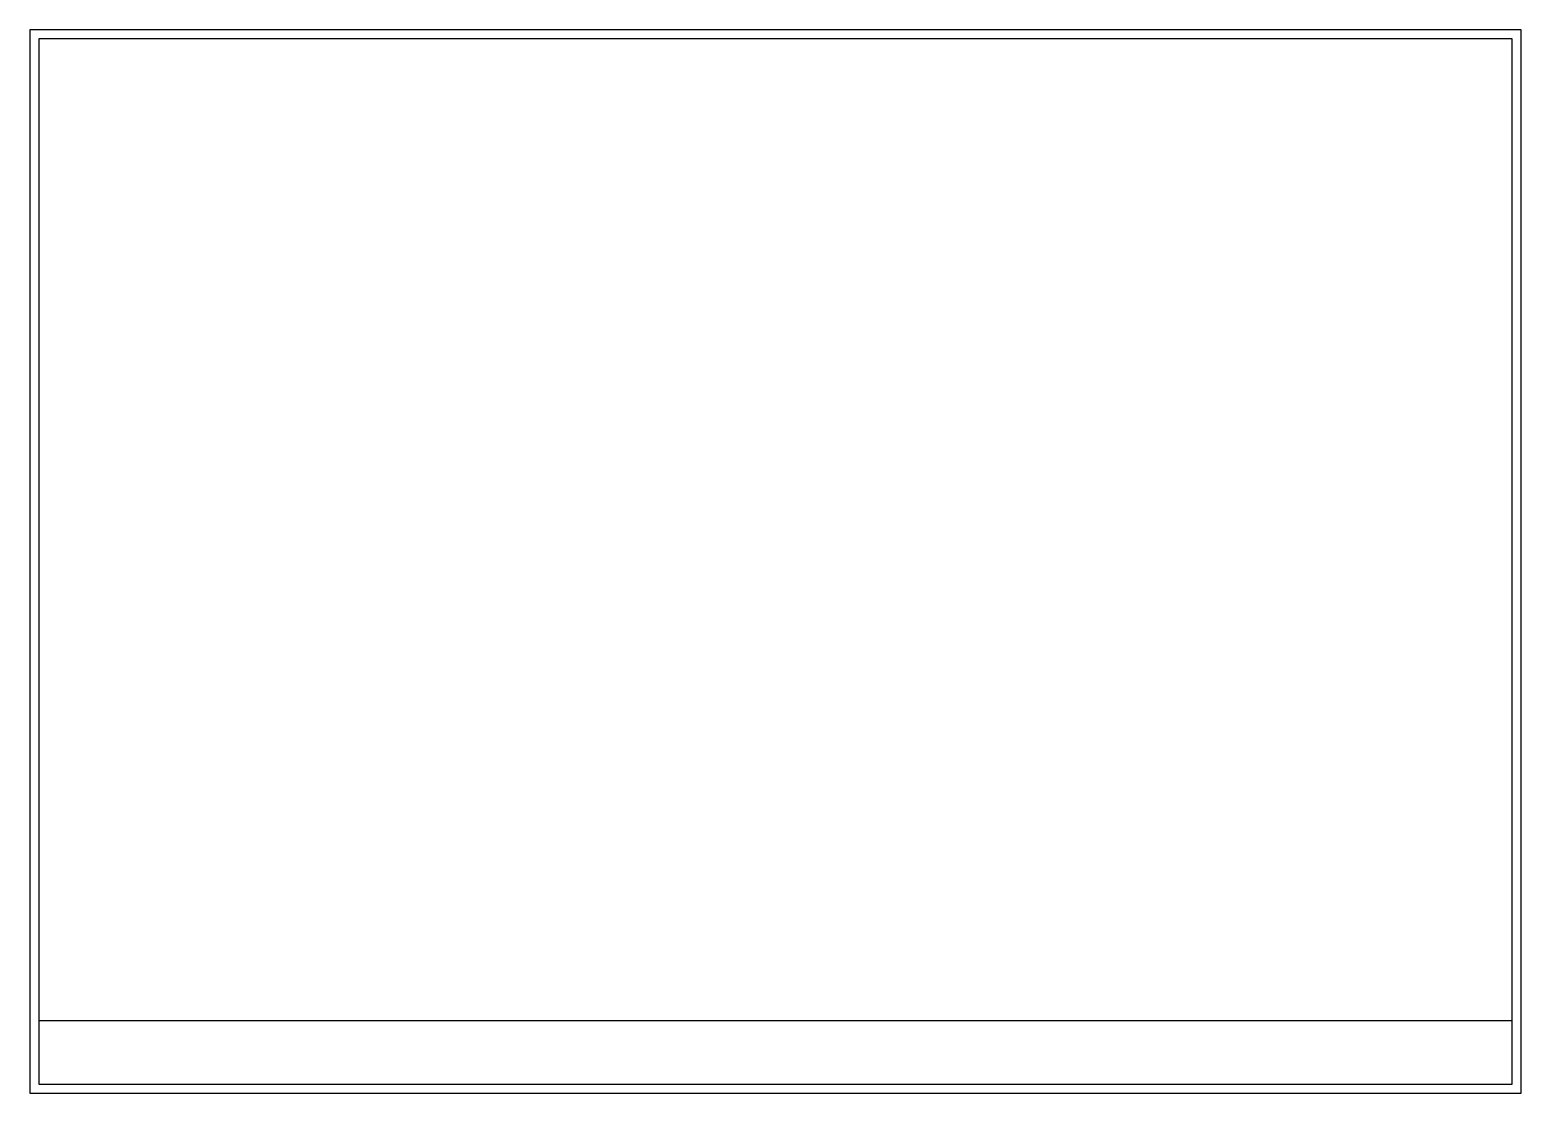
# Model space of a CAD drawing. Extents: x 28 to 1177, y 8 to 828.
import ezdxf

# ---------------------------------------------------------------- set-up
doc = ezdxf.new("R2010")
doc.units = 0
doc.header["$LTSCALE"] = 10
doc.layers.get('0').update_dxf_attribs({"linetype": 'CONTINUOUS'})

msp = doc.modelspace()

# ---------------------------------------------------------------- linework, layer by layer
at = {"color": 0, "linetype": 'CONTINUOUS'}
for p, q in [((27.5, 827.9), (27.5, 8.2)), ((1176.8, 827.9), (27.5, 827.9)), ((1176.8, 8.2), (1176.8, 827.9)), ((34.5, 820.9), (34.5, 15.2)), ((1169.8, 820.9), (34.5, 820.9)), ((1169.8, 15.2), (1169.8, 820.9)), ((34.5, 64.2), (1169.8, 64.2)), ((34.5, 15.2), (1169.8, 15.2)), ((27.5, 8.2), (1176.8, 8.2))]:
    msp.add_line(p, q, dxfattribs=at)

doc.saveas('drawing.dxf')
